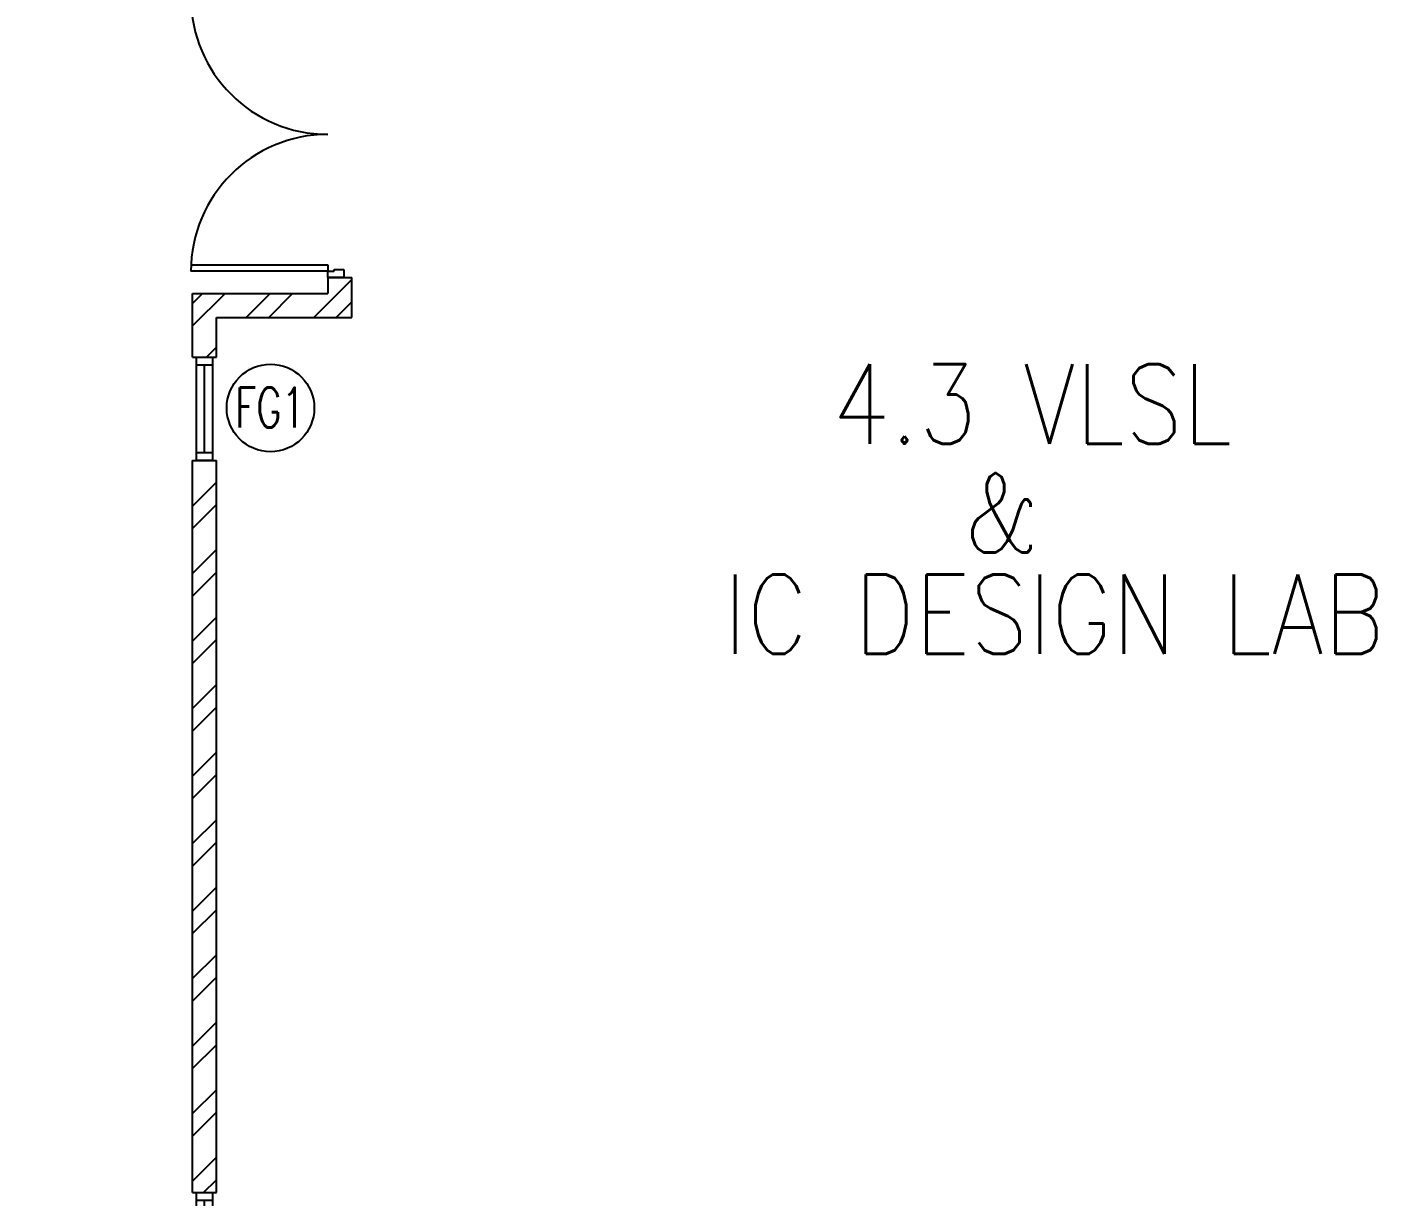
# Model space of a CAD drawing. Extents: x 2266480 to 2405436, y -858634 to -757865.
# Drawn here: x 2293904 to 2302379, y -834521 to -827174 of the extents above; entities that cross this region are included whole.
import ezdxf
from ezdxf.enums import TextEntityAlignment as Align

# ---------------------------------------------------------------- set-up
doc = ezdxf.new("R2010")
doc.units = 0
doc.header["$LTSCALE"] = 10
doc.header["$MEASUREMENT"] = 0
for name, color, linetype in [('DR', 7, 'CONTINUOUS'), ('FG-T', 7, 'CONTINUOUS'), ('H', 1, 'CONTINUOUS'), ('LINE', 7, 'CONTINUOUS'), ('stair', 7, 'CONTINUOUS'), ('T50', 4, 'CONTINUOUS'), ('WALL', 2, 'CONTINUOUS')]:
    doc.layers.add(name, color=color, linetype=linetype)
doc.styles.add('ROMANS', font='romans')

# ---------------------------------------------------------------- blocks, each defined once
blk = doc.blocks.new('FG')
at = {"layer": 'LINE', "linetype": 'Continuous'}
for points in [[(0, 0), (50, 0), (50, 100), (0, 100)], [(600, 0), (650, 0), (650, 100), (600, 100)]]:
    blk.add_lwpolyline(points, close=True, dxfattribs=at)
at = {"layer": 'LINE', "color": 5, "linetype": 'Continuous'}
for points in [[(600, 100), (50, 100)], [(50, 0), (600, 0)]]:
    blk.add_lwpolyline(points, dxfattribs=at)
at = {"layer": 'LINE', "color": 1, "linetype": 'Continuous'}
blk.add_lwpolyline([(50, 50), (600, 50)], dxfattribs=at)
blk = doc.blocks.new('D1800-A')
at = {"layer": 'DR'}
for p, q in [((0, 0), (100, 0)), ((0, -50), (0, 0)), ((100, 0), (100, -40)), ((60, -50), (0, -50)), ((100, -40), (60, -40)), ((60, -40), (60, -50)), ((100, -40), (960, -40)), ((100, -80), (100, -40)), ((959.1, -80), (100, -80)), ((60, -1750), (0, -1750)), ((0, -1750), (0, -1800)), ((60, -1760), (60, -1750)), ((100, -1760), (60, -1760)), ((959.1, -1720), (100, -1720)), ((100, -1720), (100, -1760)), ((100, -1760), (960, -1760)), ((100, -1800), (100, -1760)), ((0, -1800), (100, -1800))]:
    blk.add_line(p, q, dxfattribs=at)
for centre, start, end in [((100, -40), 270.00007, 0), ((100, -1760), 0, 90)]:
    blk.add_arc(centre, 860, start, end, dxfattribs=at)

msp = doc.modelspace()

# ---------------------------------------------------------------- hatches: boundary and pattern name
at = {"layer": 'H'}
h = msp.add_hatch(dxfattribs=at)
h.set_pattern_fill('ANSI32', color=0, scale=800, style=0)
h.paths.add_polyline_path([(2292594.4, -824749.1), (2292444.4, -824749.1), (2292444.4, -825024.1), (2291594.4, -825024.1), (2291594.4, -825299.1), (2291744.4, -825299.1), (2291744.4, -825174.1), (2292594.4, -825174.1)])
h.paths.add_polyline_path([(2291744.4, -826199.1), (2291644.4, -826199.1), (2291594.4, -826199.1), (2291594.4, -826649.1), (2291744.4, -826649.1)])
h.paths.add_polyline_path([(2292594.4, -827674.1), (2291744.4, -827674.1), (2291744.4, -827549.1), (2291594.4, -827549.1), (2291594.4, -827824.1), (2292444.4, -827824.1), (2292444.4, -828099.1), (2292594.4, -828099.1)])
h.paths.add_polyline_path([(2292594.4, -828749.1), (2292444.4, -828749.1), (2292444.4, -833649.1), (2292594.4, -833649.1)])
h.paths.add_polyline_path([(2295944.4, -828749.1), (2295794.4, -828749.1), (2295794.4, -828849.1), (2294944.4, -828849.1), (2294944.4, -829249.1), (2295094.4, -829249.1), (2295094.4, -828999.1), (2295944.4, -828999.1)])
h.paths.add_polyline_path([(2295094.4, -829899.1), (2294944.4, -829899.1), (2294944.4, -834499.1), (2295094.4, -834499.1)])
h.paths.add_polyline_path([(2295944.4, -825899.1), (2295794.4, -825899.1), (2295794.4, -826949.1), (2295894.4, -826949.1), (2295944.4, -826949.1)])
h.paths.add_polyline_path([(2295944.4, -824749.1), (2295094.4, -824749.1), (2295094.4, -824499.1), (2294944.4, -824499.1), (2294944.4, -824899.1), (2295794.4, -824899.1), (2295794.4, -824999.1), (2295944.4, -824999.1)])
h = msp.add_hatch(dxfattribs=at)
h.set_pattern_fill('ANSI32', color=0, scale=800, style=0)
h.paths.add_polyline_path([(2298044.4, -835824.1), (2295094.4, -835824.1), (2295094.4, -835149.1), (2294944.4, -835149.1), (2294944.4, -835974.1), (2297894.4, -835974.1), (2297894.4, -836099.1), (2298044.4, -836099.1)])
h.paths.add_polyline_path([(2298044.4, -837899.1), (2297894.4, -837899.1), (2297894.4, -838349.1), (2297894.4, -838499.1), (2299719.4, -838499.1), (2299719.4, -838349.1), (2298044.4, -838349.1)])
h.paths.add_polyline_path([(2293094.4, -836824.1), (2293208.2, -836824.1), (2293208.2, -836674.1), (2292944.4, -836674.1), (2291744.4, -836674.1), (2291744.4, -836599.1), (2291594.4, -836599.1), (2291594.4, -836824.1), (2292944.4, -836824.1), (2292944.4, -838349.1), (2292806.7, -838349.1), (2292656.7, -838499.1), (2292969.2, -838499.1, -0.002649), (2292989.6, -838499.1), (2293094.4, -838499.1), (2293094.4, -837749.1), (2293208.2, -837749.1), (2293208.2, -837599.1), (2293094.4, -837599.1)])
h.paths.add_polyline_path([(2292594.4, -834299.1), (2292444.4, -834299.1), (2292444.4, -834549.1), (2291594.4, -834549.1), (2291594.4, -834797.2), (2291744.4, -834799.1), (2291744.4, -834699.1), (2292594.4, -834699.1)])

# ---------------------------------------------------------------- linework, layer by layer
at = {"layer": 'FG-T', "color": 0}
msp.add_circle((2295434.3, -829568.7), 275, dxfattribs=at)
at = {"layer": 'WALL', "color": 0}
for p, q in [((2295794.4, -828749.1), (2295794.4, -828849.1)), ((2295794.4, -828749.1), (2295944.4, -828749.1)), ((2295944.4, -828999.1), (2295944.4, -828749.1)), ((2294944.4, -828849.1), (2295794.4, -828849.1)), ((2294944.4, -829249.1), (2294944.4, -828849.1)), ((2295094.4, -829249.1), (2295094.4, -828999.1)), ((2295094.4, -828999.1), (2295944.4, -828999.1)), ((2294944.4, -829249.1), (2295094.4, -829249.1)), ((2294944.4, -834499.1), (2294944.4, -829899.1)), ((2294944.4, -829899.1), (2295094.4, -829899.1)), ((2295094.4, -834499.1), (2295094.4, -829899.1)), ((2294944.4, -834499.1), (2295094.4, -834499.1))]:
    msp.add_line(p, q, dxfattribs=at)

# ---------------------------------------------------------------- block references
at = {"layer": 'LINE', "color": 0, "xscale": -1, "rotation": 270}
for p in [(2294969.4, -829899.1), (2294969.4, -835149.1)]:
    msp.add_blockref('FG', p, dxfattribs=at)
at = {"layer": 'stair', "color": 0, "rotation": 180}
msp.add_blockref('D1800-A', (2295894.4, -828749.1), dxfattribs=at)

# ---------------------------------------------------------------- texts
at = {"layer": 'FG-T', "color": 0, "style": 'ROMANS', "width": 0.7}
msp.add_text('FG1', height=250, dxfattribs=at).set_placement((2295210.8, -829690.8))
at = {"layer": 'T50', "color": 0, "style": 'ROMANS', "width": 0.85}
for s, p in [('4.3 VLSL', (2300218.3, -829544)), ('&', (2300025.7, -830226.7)), ('IC DESIGN LAB', (2300357.4, -830864.5))]:
    msp.add_text(s, height=500, dxfattribs=at).set_placement(p, align=Align.MIDDLE)

doc.saveas('drawing.dxf')
